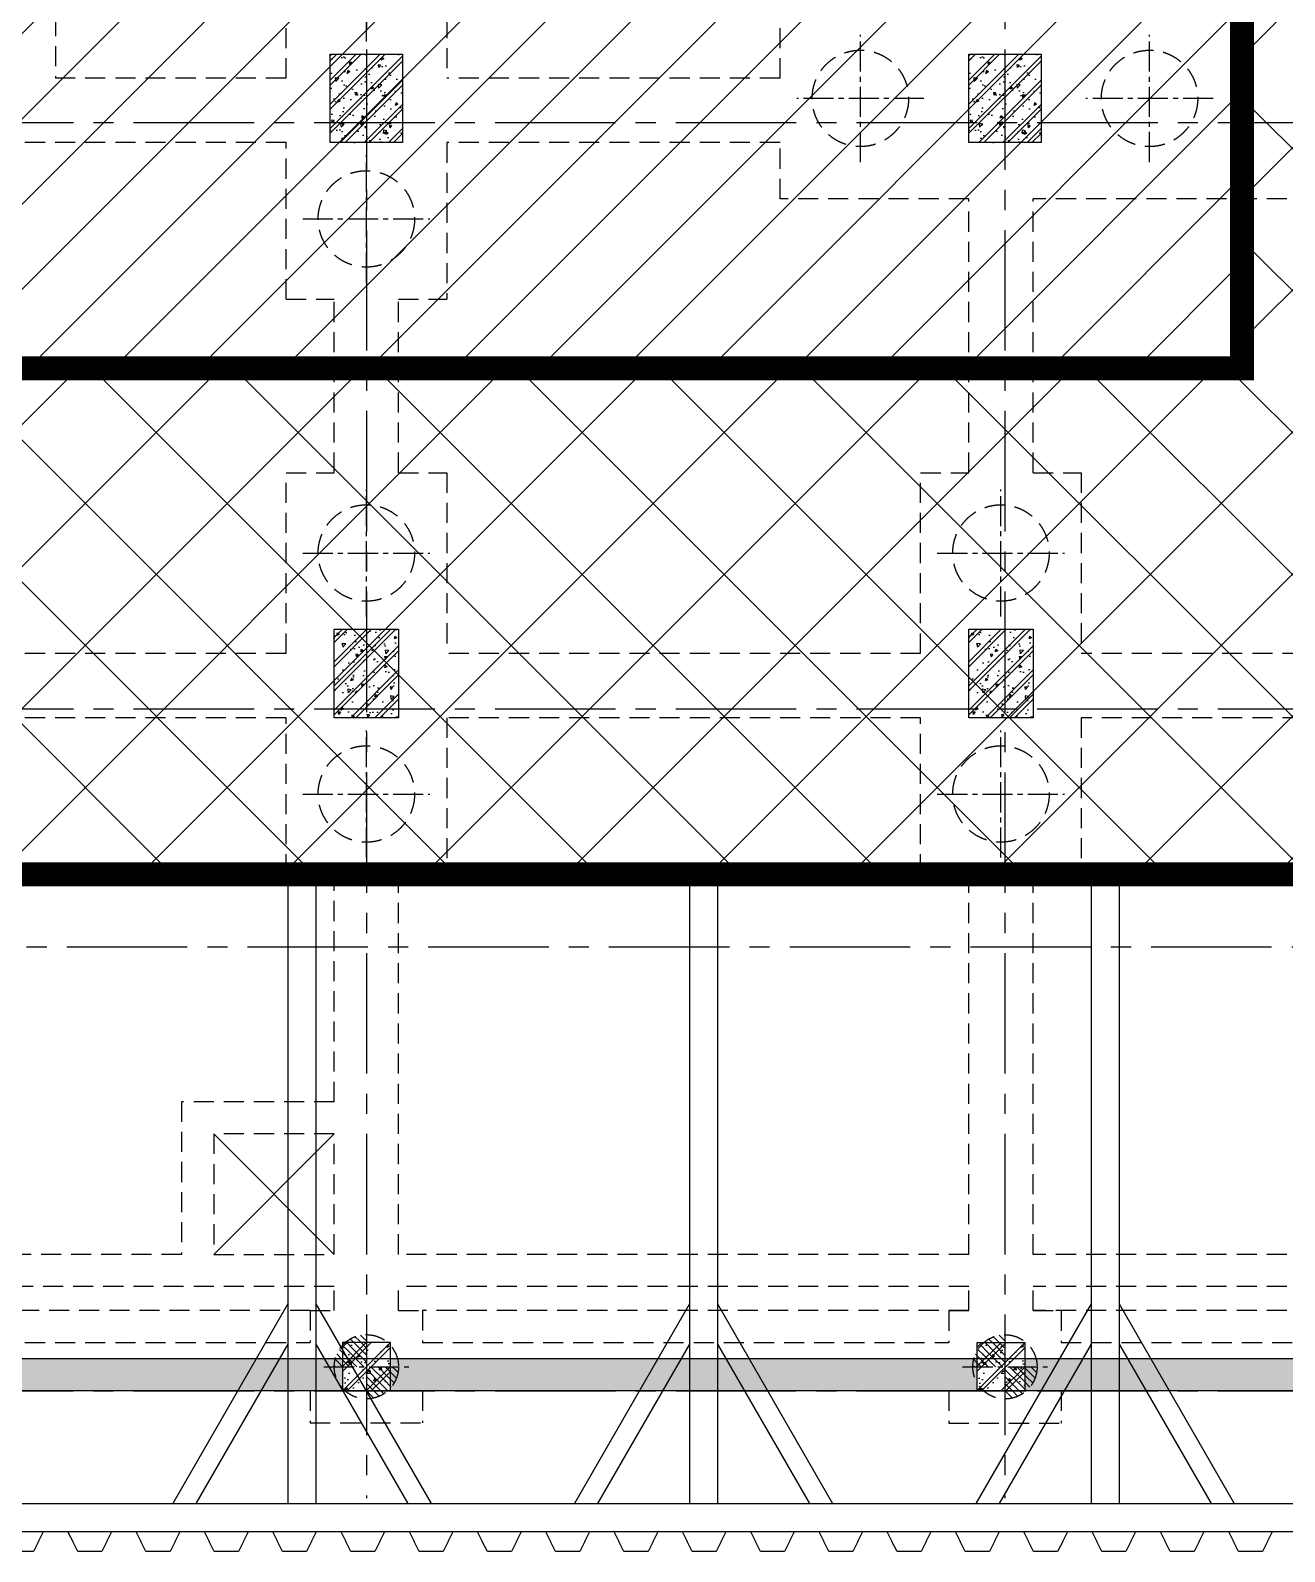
# Model space of a CAD drawing. Extents: x 71 to 3057337, y -14 to 345257.
# Drawn here: x 2999221 to 3014835, y 165496 to 184432 of the extents above; entities that cross this region are included whole.
import ezdxf

# ---------------------------------------------------------------- set-up
doc = ezdxf.new("R2010")
doc.units = 0
doc.header["$LTSCALE"] = 1000
doc.header["$MEASUREMENT"] = 0
doc.linetypes.add('CENTER2', pattern=[1.125, 0.75, -0.125, 0.125, -0.125])
doc.linetypes.add('HIDDEN', pattern=[0.375, 0.25, -0.125])
for name, color, linetype in [('03BORDER', 3, 'CONTINUOUS'), ('CDC.01.AXIS', 160, 'CENTER2'), ('CDC.04.HIDDEN', 8, 'HIDDEN'), ('CDC.05.STEEL', 4, 'CONTINUOUS'), ('CDC.09.COLUMN', 4, 'CONTINUOUS'), ('CDC.10.HATCH', 9, 'CONTINUOUS'), ('CDC.14.STEELNUM', 2, 'CONTINUOUS')]:
    doc.layers.add(name, color=color, linetype=linetype)

# ---------------------------------------------------------------- blocks, each defined once
blk = doc.blocks.new('7.95M')
at = {"layer": 'CDC.10.HATCH'}
h = blk.add_hatch(dxfattribs=at)
h.set_pattern_fill('CHAU-01', color=256, scale=50, style=0, pattern_type=2)
h.set_pattern_definition([(230, (3258022.2, -183495.4), (-358.63009, 31.376067), [37.5, -412.5]), (175, (3258022.2, -183495.4), (69.37567, -376.09607), [30, -330]), (280.4514, (3257992.3, -183492.77), (-289.25469, -344.71977), [31.870095, -350.571056]), (226.1842, (3258022.2, -183595.4), (-533.62052, 82.75951), [56.25, -618.75]), (276.6356, (3257977.73, -183588.5), (-467.33135, -487.05894), [47.80514, -525.8565]), (171.1842, (3258022.2, -183595.4), (-467.33097, -487.0593), [45, -495]), (201, (3257972.2, -183570.4), (-298.453526, 201.309445), [37.5, -412.5]), (146, (3257972.2, -183570.4), (-121.657666, -362.57502), [30, -330]), (251.4514, (3257947.32, -183553.6), (-420.111314, -161.26525), [31.870095, -350.571056]), (217.5, (3258022.2, -183495.39), (-6.079928, -166.446927), [0, -326, 0, -335, 0, -331.25]), (187.5, (3258022.2, -183495.39), (-131.534769, -197.205856), [0, -191, 0, -318.5, 0, -126.25]), (147.5, (3258133.7, -183495.39), (-266.911218, 11.277436), [0, -125, 0, -390, 0, -517.5]), (137.5, (3258183.7, -183495.39), (-291.593085, -50.05249), [0, -162.5, 0, -259, 0, -367.5]), (225, (3258022.2, -183495.39), (150.26019, -150.26019), []), (225, (3258022.2, -183556.64), (150.26019, -150.26019), [])])
h.paths.add_polyline_path([(1492592, -103598), (1493042, -103598), (1493042, -103348), (1492592, -103348)])
h.paths.add_polyline_path([(1492592, -103348), (1493042, -103348), (1493042, -102498), (1492592, -102498)])
h.paths.add_polyline_path([(1492142, -103348), (1492592, -103348), (1492592, -102498), (1492142, -102498)])
h.paths.add_polyline_path([(1492142, -103598), (1492592, -103598), (1492592, -103348), (1492142, -103348)])
h = blk.add_hatch(dxfattribs=at)
h.set_pattern_fill('CHAU-01', color=256, scale=50, style=0, pattern_type=2)
h.set_pattern_definition([(230, (3265972.2, -183495.4), (-358.63009, 31.376067), [37.5, -412.5]), (175, (3265972.2, -183495.4), (69.37567, -376.09607), [30, -330]), (280.4514, (3265942.3, -183492.77), (-289.25469, -344.71977), [31.870095, -350.571056]), (226.1842, (3265972.2, -183595.4), (-533.62052, 82.75951), [56.25, -618.75]), (276.6356, (3265927.73, -183588.5), (-467.33135, -487.05894), [47.80514, -525.8565]), (171.1842, (3265972.2, -183595.4), (-467.33097, -487.0593), [45, -495]), (201, (3265922.2, -183570.4), (-298.453526, 201.309445), [37.5, -412.5]), (146, (3265922.2, -183570.4), (-121.657666, -362.57502), [30, -330]), (251.4514, (3265897.32, -183553.6), (-420.111314, -161.26525), [31.870095, -350.571056]), (217.5, (3265972.2, -183495.39), (-6.079928, -166.446927), [0, -326, 0, -335, 0, -331.25]), (187.5, (3265972.2, -183495.39), (-131.534769, -197.205856), [0, -191, 0, -318.5, 0, -126.25]), (147.5, (3266083.7, -183495.39), (-266.911218, 11.277436), [0, -125, 0, -390, 0, -517.5]), (137.5, (3266133.7, -183495.39), (-291.593085, -50.05249), [0, -162.5, 0, -259, 0, -367.5]), (225, (3265972.2, -183495.39), (150.26019, -150.26019), []), (225, (3265972.2, -183556.64), (150.26019, -150.26019), [])])
h.paths.add_polyline_path([(1500542, -103598), (1500992, -103598), (1500992, -103348), (1500542, -103348)])
h.paths.add_polyline_path([(1500542, -103348), (1500992, -103348), (1500992, -102498), (1500542, -102498)])
h.paths.add_polyline_path([(1500092, -103348), (1500542, -103348), (1500542, -102498), (1500092, -102498)])
h.paths.add_polyline_path([(1500092, -103598), (1500542, -103598), (1500542, -103348), (1500092, -103348)])
h = blk.add_hatch(dxfattribs=at)
h.set_pattern_fill('CHAU-01', color=256, scale=50, style=0, pattern_type=2)
h.set_pattern_definition([(230, (3241572.2, -183495.4), (-358.63009, 31.376067), [37.5, -412.5]), (175, (3241572.2, -183495.4), (69.37567, -376.09607), [30, -330]), (280.4514, (3241542.33, -183492.77), (-289.25469, -344.71977), [31.870095, -350.571056]), (226.1842, (3241572.2, -183595.4), (-533.62052, 82.75951), [56.25, -618.75]), (276.6356, (3241527.75, -183588.5), (-467.33135, -487.05894), [47.80514, -525.8565]), (171.1842, (3241572.2, -183595.4), (-467.33097, -487.0593), [45, -495]), (201, (3241522.2, -183570.4), (-298.453526, 201.309445), [37.5, -412.5]), (146, (3241522.2, -183570.4), (-121.657666, -362.57502), [30, -330]), (251.4514, (3241497.34, -183553.6), (-420.111314, -161.26525), [31.870095, -350.571056]), (217.5, (3241572.21, -183495.39), (-6.079928, -166.446927), [0, -326, 0, -335, 0, -331.25]), (187.5, (3241572.21, -183495.39), (-131.534769, -197.205856), [0, -191, 0, -318.5, 0, -126.25]), (147.5, (3241683.71, -183495.39), (-266.911218, 11.277436), [0, -125, 0, -390, 0, -517.5]), (137.5, (3241733.71, -183495.39), (-291.593085, -50.05249), [0, -162.5, 0, -259, 0, -367.5]), (225, (3241572.21, -183495.39), (150.26019, -150.26019), []), (225, (3241572.21, -183556.64), (150.26019, -150.26019), [])])
h.paths.add_polyline_path([(1492642, -110757), (1492992, -110757), (1492992, -110648), (1492642, -110648)])
h.paths.add_polyline_path([(1492642, -110648), (1492992, -110648), (1492992, -109657), (1492642, -109657)])
h.paths.add_polyline_path([(1492192, -110648), (1492642, -110648), (1492642, -109657), (1492192, -109657)])
h.paths.add_polyline_path([(1492192, -110757), (1492642, -110757), (1492642, -110648), (1492192, -110648)])
h = blk.add_hatch(dxfattribs=at)
h.set_pattern_fill('CHAU-01', color=256, scale=50, style=0, pattern_type=2)
h.set_pattern_definition([(230, (3249472.2, -183495.4), (-358.63009, 31.376067), [37.5, -412.5]), (175, (3249472.2, -183495.4), (69.37567, -376.09607), [30, -330]), (280.4514, (3249442.3, -183492.77), (-289.25469, -344.71977), [31.870095, -350.571056]), (226.1842, (3249472.2, -183595.4), (-533.62052, 82.75951), [56.25, -618.75]), (276.6356, (3249427.73, -183588.5), (-467.33135, -487.05894), [47.80514, -525.8565]), (171.1842, (3249472.2, -183595.4), (-467.33097, -487.0593), [45, -495]), (201, (3249422.2, -183570.4), (-298.453526, 201.309445), [37.5, -412.5]), (146, (3249422.2, -183570.4), (-121.657666, -362.57502), [30, -330]), (251.4514, (3249397.32, -183553.6), (-420.111314, -161.26525), [31.870095, -350.571056]), (217.5, (3249472.2, -183495.39), (-6.079928, -166.446927), [0, -326, 0, -335, 0, -331.25]), (187.5, (3249472.2, -183495.39), (-131.534769, -197.205856), [0, -191, 0, -318.5, 0, -126.25]), (147.5, (3249583.7, -183495.39), (-266.911218, 11.277436), [0, -125, 0, -390, 0, -517.5]), (137.5, (3249633.7, -183495.39), (-291.593085, -50.05249), [0, -162.5, 0, -259, 0, -367.5]), (225, (3249472.2, -183495.39), (150.26019, -150.26019), []), (225, (3249472.2, -183556.64), (150.26019, -150.26019), [])])
h.paths.add_polyline_path([(1500542, -110757), (1500892, -110757), (1500892, -110648), (1500542, -110648)])
h.paths.add_polyline_path([(1500542, -110648), (1500892, -110648), (1500892, -109657), (1500542, -109657)])
h.paths.add_polyline_path([(1500092, -110648), (1500542, -110648), (1500542, -109657), (1500092, -109657)])
h.paths.add_polyline_path([(1500092, -110757), (1500542, -110757), (1500542, -110648), (1500092, -110648)])
h = blk.add_hatch(dxfattribs=at)
h.set_pattern_fill('ANSI31', color=256, scale=500, style=0)
h.set_pattern_definition([(135, (3269256.12, -37452.865), (44.1941738, 44.1941738), [])])
edge = h.paths.add_edge_path()
edge.add_line((1492592, -118437), (1492592, -118837))
edge.add_line((1492592, -118837), (1492192, -118837))
edge.add_ellipse((1492592, -118837), major_axis=(283, 283), ratio=1, start_angle=45, end_angle=135, ccw=False)
edge = h.paths.add_edge_path()
edge.add_line((1492592, -118837), (1492992, -118837))
edge.add_ellipse((1492592, -118837), major_axis=(283, 283), ratio=1, start_angle=225, end_angle=315, ccw=False)
edge.add_line((1492592, -119237), (1492592, -118837))
h = blk.add_hatch(dxfattribs=at)
h.set_pattern_fill('CHAU-01', color=256, scale=50, angle=270, style=0, pattern_type=2)
h.set_pattern_definition([(220, (3241649.08, -425858.02), (31.376067, -358.63009), [37.5, -412.5]), (275, (3241649.1, -425858), (-376.09607, 69.37567), [30, -330]), (169.5486, (3241651.7, -425887.9), (-344.71977, -289.25469), [31.870095, -350.571056]), (223.8158, (3241549.1, -425858), (82.75951, -533.62052), [56.25, -618.75]), (173.3644, (3241556, -425902.5), (-487.05894, -467.33135), [47.80514, -525.8565]), (278.8158, (3241549.1, -425858), (-487.0593, -467.33097), [45, -495]), (249, (3241574.08, -425908.02), (201.309445, -298.453526), [37.5, -412.5]), (304, (3241574.1, -425908), (-362.57502, -121.657666), [30, -330]), (198.5486, (3241590.86, -425932.9), (-161.26525, -420.111314), [31.870095, -350.571056]), (232.5, (3241649.08, -425858.02), (-166.446927, -6.079928), [0, -326, 0, -335, 0, -331.25]), (262.5, (3241649.08, -425858.02), (-197.205856, -131.534769), [0, -191, 0, -318.5, 0, -126.25]), (302.5, (3241649.08, -425746.52), (11.277436, -266.911218), [0, -125, 0, -390, 0, -517.5]), (312.5, (3241649.08, -425696.52), (-50.05249, -291.593085), [0, -162.5, 0, -259, 0, -367.5]), (225, (3241649.08, -425858.02), (-150.26019, 150.26019), []), (225, (3241587.83, -425858.02), (-150.26019, 150.26019), [])])
h.paths.add_polyline_path([(1492293, -119137), (1492893, -119137), (1492893, -118537), (1492293, -118537)])
h = blk.add_hatch(dxfattribs=at)
h.set_pattern_fill('ANSI31', color=256, scale=500, style=0)
h.set_pattern_definition([(135, (3277206.126, -37453.253), (44.1941738, 44.1941738), [])])
edge = h.paths.add_edge_path()
edge.add_line((1500542, -118438), (1500542, -118838))
edge.add_line((1500542, -118838), (1500142, -118838))
edge.add_ellipse((1500542, -118838), major_axis=(283, 283), ratio=1, start_angle=45, end_angle=135, ccw=False)
edge = h.paths.add_edge_path()
edge.add_line((1500542, -118838), (1500942, -118838))
edge.add_ellipse((1500542, -118838), major_axis=(283, 283), ratio=1, start_angle=225, end_angle=315, ccw=False)
edge.add_line((1500542, -119238), (1500542, -118838))
h = blk.add_hatch(dxfattribs=at)
h.set_pattern_fill('CHAU-01', color=256, scale=50, angle=270, style=0, pattern_type=2)
h.set_pattern_definition([(220, (3249549.1, -425858.9), (31.376067, -358.63009), [37.5, -412.5]), (275, (3249549.1, -425858.9), (-376.09607, 69.37567), [30, -330]), (169.5486, (3249551.7, -425888.8), (-344.71977, -289.25469), [31.870095, -350.571056]), (223.8158, (3249449.1, -425858.9), (82.75951, -533.62052), [56.25, -618.75]), (173.3644, (3249456, -425903.37), (-487.05894, -467.33135), [47.80514, -525.8565]), (278.8158, (3249449.1, -425858.9), (-487.0593, -467.33097), [45, -495]), (249, (3249474.1, -425908.9), (201.309445, -298.453526), [37.5, -412.5]), (304, (3249474.1, -425908.9), (-362.57502, -121.657666), [30, -330]), (198.5486, (3249490.86, -425933.78), (-161.26525, -420.111314), [31.870095, -350.571056]), (232.5, (3249549.09, -425858.9), (-166.446927, -6.079928), [0, -326, 0, -335, 0, -331.25]), (262.5, (3249549.09, -425858.9), (-197.205856, -131.534769), [0, -191, 0, -318.5, 0, -126.25]), (302.5, (3249549.09, -425747.4), (11.277436, -266.911218), [0, -125, 0, -390, 0, -517.5]), (312.5, (3249549.09, -425697.4), (-50.05249, -291.593085), [0, -162.5, 0, -259, 0, -367.5]), (225, (3249549.09, -425858.9), (-150.26019, 150.26019), []), (225, (3249487.84, -425858.9), (-150.26019, 150.26019), [])])
h.paths.add_polyline_path([(1500193, -119138), (1500793, -119138), (1500793, -118538), (1500193, -118538)])
h = blk.add_hatch(dxfattribs=at)
h.set_pattern_fill('CHAU-01', color=256, scale=80, style=0, pattern_type=2)
h.set_pattern_definition([(50, (-322187.27, -2490), (573.80815, -50.20171), [60, -660]), (355, (-322187.3, -2490), (-111.00107, 601.7537), [48, -528]), (100.4514, (-322139.46, -2494.2), (462.8075, 551.55163), [50.99215, -560.91369]), (46.1842, (-322187.3, -2330), (853.79284, -132.4152), [90, -990]), (96.6356, (-322116.1, -2341), (747.73016, 779.2943), [76.48823, -841.3704]), (351.1842, (-322187.3, -2330), (747.72956, 779.2949), [72, -792]), (21, (-322107.27, -2370), (477.52564, -322.09511), [60, -660]), (326, (-322107.3, -2370), (194.65227, 580.12004), [48, -528]), (71.4514, (-322067.5, -2396.84), (672.1781, 258.0244), [50.99215, -560.91369]), (37.5, (-322187.27, -2490), (9.727884, 266.315083), [0, -521.6, 0, -536, 0, -530]), (7.5, (-322187.27, -2490), (210.45563, 315.52937), [0, -305.6, 0, -509.6, 0, -202]), (327.5, (-322365.67, -2490), (427.05795, -18.043897), [0, -200, 0, -624, 0, -828]), (317.5, (-322445.67, -2490), (466.548935, 80.083986), [0, -260, 0, -414.4, 0, -588]), (45, (-322187.27, -2490), (-240.416306, 240.416306), []), (45, (-322187.27, -2392), (-240.416306, 240.416306), [])])
h.paths.add_polyline_path([(1418382, -118737), (1412962, -118737), (1412962, -119137), (1418382, -119137)])
h.paths.add_polyline_path([(1426192, -118737), (1418982, -118737), (1418982, -119137), (1426192, -119137)])
h.paths.add_polyline_path([(1434092, -118737), (1426792, -118737), (1426792, -119137), (1434092, -119137)])
h.paths.add_polyline_path([(1442042, -118737), (1434692, -118737), (1434692, -119137), (1442042, -119137)])
h.paths.add_polyline_path([(1449802, -118737), (1442642, -118737), (1442642, -119137), (1449802, -119137)])
h.paths.add_polyline_path([(1457942, -118737), (1450402, -118737), (1450402, -119137), (1457942, -119137)])
h.paths.add_polyline_path([(1468218, -118737), (1458542, -118737), (1458542, -119137), (1468218, -119137)])
h.paths.add_polyline_path([(1476583, -118737), (1469267, -118737), (1469267, -119137), (1476583, -119137)])
h.paths.add_polyline_path([(1484343, -118737), (1477183, -118737), (1477183, -119137), (1484343, -119137)])
h.paths.add_polyline_path([(1492293, -118738), (1484943, -118737), (1484943, -119137), (1492293, -119138)])
h.paths.add_polyline_path([(1500193, -118738), (1492893, -118738), (1492893, -119138), (1500193, -119138)])
h.paths.add_polyline_path([(1508003, -118738), (1500793, -118738), (1500793, -119138), (1508003, -119138)])
h.paths.add_polyline_path([(1515694, -118738), (1508603, -118738), (1508603, -119138), (1515694, -119138)])
at = {"layer": 'CDC.01.AXIS', "ltscale": 2}
for p, q in [((1492592, -61938), (1492592, -120474)), ((1500542, -61938), (1500542, -120474)), ((1410944, -103348), (1517957, -103348)), ((1410944, -110648), (1517957, -110648)), ((1412362, -113608), (1517957, -113608)), ((1410944, -119138), (1517957, -119138))]:
    blk.add_line(p, q, dxfattribs=at)
at = {"layer": 'CDC.01.AXIS', "ltscale": 0.5}
for p, q in [((1492592, -102340), (1492592, -100756)), ((1498742, -103840), (1498742, -102256)), ((1502342, -103840), (1502342, -102256)), ((1499534, -103048), (1497950, -103048)), ((1503134, -103048), (1501550, -103048)), ((1492592, -105340), (1492592, -103756)), ((1491800, -104548), (1493384, -104548)), ((1492592, -109499), (1492592, -107915)), ((1500492, -109499), (1500492, -107915)), ((1491800, -108707), (1493384, -108707)), ((1499700, -108707), (1501284, -108707)), ((1492592, -112499), (1492592, -110915)), ((1500492, -112499), (1500492, -110915)), ((1491800, -111707), (1493384, -111707)), ((1499700, -111707), (1501284, -111707)), ((1492592, -118309), (1492592, -119365)), ((1500542, -118310), (1500542, -119366)), ((1492064, -118837), (1493120, -118837)), ((1500014, -118838), (1501070, -118838))]:
    blk.add_line(p, q, dxfattribs=at)
at = {"layer": 'CDC.04.HIDDEN'}
for p, q in [((1488723, -98648), (1488723, -102798)), ((1491592, -102798), (1491592, -100548)), ((1493592, -100548), (1493592, -102798)), ((1497742, -102798), (1497742, -102048)), ((1491592, -102798), (1488723, -102798)), ((1497742, -102798), (1493592, -102798)), ((1491592, -103598), (1487442, -103598)), ((1491592, -105548), (1491592, -103598)), ((1493592, -103598), (1493592, -105548)), ((1497742, -103598), (1493592, -103598)), ((1497742, -104298), (1497742, -103598)), ((1500092, -104298), (1497742, -104298)), ((1500092, -107707), (1500092, -104298)), ((1500892, -107707), (1500892, -104298)), ((1507802, -104298), (1500892, -104298)), ((1491592, -105548), (1492192, -105548)), ((1492192, -107707), (1492192, -105548)), ((1492992, -105548), (1493592, -105548)), ((1492992, -107707), (1492992, -105548)), ((1491592, -109957), (1491592, -107707)), ((1491592, -107707), (1492192, -107707)), ((1492992, -107707), (1493592, -107707)), ((1493592, -107707), (1493592, -109957)), ((1499492, -109957), (1499492, -107707)), ((1499492, -107707), (1500092, -107707)), ((1500892, -107707), (1501492, -107707)), ((1501492, -107707), (1501492, -109957)), ((1491592, -109957), (1485692, -109957)), ((1499492, -109957), (1493592, -109957)), ((1505747, -109957), (1501492, -109957)), ((1491592, -110757), (1485692, -110757)), ((1491592, -112707), (1491592, -110757)), ((1499492, -110757), (1493592, -110757)), ((1493592, -110757), (1493592, -112707)), ((1499492, -112707), (1499492, -110757)), ((1505747, -110757), (1501492, -110757)), ((1501492, -110757), (1501492, -112707)), ((1491592, -112707), (1492192, -112707)), ((1492192, -115538), (1492192, -112707)), ((1492992, -117438), (1492992, -112707)), ((1492992, -112707), (1493592, -112707)), ((1499492, -112707), (1500092, -112707)), ((1500092, -117438), (1500092, -112707)), ((1500892, -117438), (1500892, -112707)), ((1500892, -112707), (1501492, -112707)), ((1492192, -115538), (1490292, -115538)), ((1490292, -115538), (1490292, -117438)), ((1490292, -117438), (1485042, -117438)), ((1500092, -117438), (1492992, -117438)), ((1507802, -117438), (1500892, -117438)), ((1492192, -117838), (1485042, -117838)), ((1492192, -118137), (1492192, -117838)), ((1492992, -118137), (1492992, -117838)), ((1500092, -117838), (1492992, -117838)), ((1500092, -118138), (1500092, -117838)), ((1500892, -118138), (1500892, -117838)), ((1507802, -117838), (1500892, -117838)), ((1491892, -118138), (1485042, -118138)), ((1491892, -118137), (1491892, -118537)), ((1491892, -118137), (1492192, -118137)), ((1492992, -118137), (1493292, -118137)), ((1493292, -118137), (1493292, -118537)), ((1500092, -118138), (1493292, -118138)), ((1499842, -118138), (1499842, -118537)), ((1499842, -118138), (1500092, -118138)), ((1500892, -118138), (1501242, -118138)), ((1507802, -118138), (1500892, -118138)), ((1501242, -118138), (1501242, -118537)), ((1485342, -118537), (1491894, -118537)), ((1493292, -118537), (1499844, -118537)), ((1501242, -118537), (1507604, -118537)), ((1491892, -119137), (1491892, -119537)), ((1493292, -119137), (1493292, -119537)), ((1499842, -119137), (1499842, -119538)), ((1501242, -119137), (1501242, -119538)), ((1491892, -119537), (1493292, -119537)), ((1499842, -119538), (1501242, -119538))]:
    blk.add_line(p, q, dxfattribs=at)
blk.add_lwpolyline([(1492192, -115938), (1490692, -115938), (1490692, -117438), (1492192, -117438)], close=True, dxfattribs=at)
for centre, radius in [((1498742, -103048), 600), ((1502342, -103048), 600), ((1492592, -104548), 600), ((1492592, -108707), 600), ((1500492, -108707), 600), ((1492592, -111707), 600), ((1500492, -111707), 600), ((1492592, -118837), 400), ((1500542, -118838), 400)]:
    blk.add_circle(centre, radius, dxfattribs=at)
at = {"layer": 'CDC.09.COLUMN'}
for p, q in [((1515694, -118738), (1412962, -118737)), ((1516294, -119138), (1412362, -119137))]:
    blk.add_line(p, q, dxfattribs=at)
at = {"layer": 'CDC.09.COLUMN', "ltscale": 2000}
for points in [[(1492142, -103598), (1492142, -102498), (1493042, -102498), (1493042, -103598)], [(1500092, -103598), (1500092, -102498), (1500992, -102498), (1500992, -103598)], [(1492192, -110757), (1492192, -109657), (1492992, -109657), (1492992, -110757)], [(1500092, -110757), (1500092, -109657), (1500892, -109657), (1500892, -110757)], [(1492293, -118537), (1492293, -119137), (1492893, -119137), (1492893, -118537)], [(1500193, -118538), (1500193, -119138), (1500793, -119138), (1500793, -118538)]]:
    blk.add_lwpolyline(points, close=True, dxfattribs=at)
at = {"layer": 'CDC.10.HATCH'}
for p, q in [((1492192, -117438), (1490692, -115938)), ((1492192, -115938), (1490692, -117438))]:
    blk.add_line(p, q, dxfattribs=at)

msp = doc.modelspace()

# ---------------------------------------------------------------- hatches: boundary and pattern name
at = {"layer": 'CDC.10.HATCH'}
h = msp.add_hatch(dxfattribs=at)
h.set_pattern_fill('ANSI37', color=256, scale=10000, style=0)
h.paths.add_polyline_path([(3021754.1, 215846), (2926854.2, 215846), (2926854.2, 173926.5), (3021754.1, 173926.5)])
h.paths.add_polyline_path([(3014304.1, 209270.9), (3014304.1, 180225.7), (2934235.7, 180225.7), (2934235.7, 209270.9)], flags=16)
h.paths.add_polyline_path([(2958056.3, 176259.2), (2989134.8, 176259.2), (2989134.8, 179575.9), (2958056.3, 179575.9)], flags=24)
h.paths.add_polyline_path([(2958056.3, 209627.9), (2989134.8, 209627.9), (2989134.8, 212944.6), (2958056.3, 212944.6)], flags=24)
h.paths.add_polyline_path([(2950948.3, 200176.7), (2953299.4, 200176.7), (2953299.4, 203126.5), (2950948.3, 203126.5)], flags=8)
h.paths.add_polyline_path([(2927467.8, 194828.5), (2931664.8, 194828.5), (2931664.8, 195594.4), (2927467.8, 195594.4)], flags=24)
h.paths.add_polyline_path([(2927467.8, 195833.8), (2931664.8, 195833.8), (2931664.8, 196599.7), (2927467.8, 196599.7)], flags=24)
h.paths.add_polyline_path([(2958056.3, 193387.1), (2989134.8, 193387.1), (2989134.8, 196703.8), (2958056.3, 196703.8)], flags=8)
h = msp.add_hatch(dxfattribs=at)
h.set_pattern_fill('ANSI31', color=256, scale=6000, style=0)
h.set_pattern_definition([(45, (6046.44, 9496.5), (-530.33009, 530.33009), [])])
h.paths.add_polyline_path([(3014304.1, 209270.9), (2934235.7, 209270.9), (2934235.7, 180225.7), (3014304.1, 180225.7)])
h.paths.add_polyline_path([(2958056.3, 193387.1), (2989134.8, 193387.1), (2989134.8, 196703.8), (2958056.3, 196703.8)], flags=24)

# ---------------------------------------------------------------- linework, layer by layer
at = {"layer": 'CDC.05.STEEL', "color": 4}
for p, q in [((3002425.4, 173926.5), (3002425.4, 166096.3)), ((3002775.4, 173926.5), (3002775.4, 166096.3)), ((3007425.4, 173926.5), (3007425.4, 166096.3)), ((3007775.4, 173926.5), (3007775.4, 166096.3)), ((3012425.4, 173926.5), (3012425.4, 166096.3)), ((3012775.4, 173926.5), (3012775.4, 166096.3)), ((3002425.4, 168579.3), (3000992.6, 166096.3)), ((3002775.4, 168579.3), (3004208.2, 166096.3)), ((3007425.4, 168579.3), (3005992.6, 166096.3)), ((3007775.4, 168579.3), (3009208.2, 166096.3)), ((3012425.4, 168579.3), (3010992.6, 166096.3)), ((3012775.4, 168579.3), (3014208.2, 166096.3)), ((3002425.4, 168079.1), (3001281.2, 166096.3)), ((3002775.4, 168079.1), (3003919.6, 166096.3)), ((3007425.4, 168079.1), (3006281.2, 166096.3)), ((3007775.4, 168079.1), (3008919.6, 166096.3)), ((3012425.4, 168079.1), (3011281.2, 166096.3)), ((3012775.4, 168079.1), (3013919.6, 166096.3))]:
    msp.add_line(p, q, dxfattribs=at)
at = {"layer": 'CDC.05.STEEL', "linetype": 'Continuous'}
for p, q in [((2921772.5, 166096.3), (3028504.3, 166096.3)), ((2921422.5, 165746.3), (3028854.3, 165746.3))]:
    msp.add_line(p, q, dxfattribs=at)
at = {"layer": 'CDC.05.STEEL', "color": 4, "ltscale": 1000}
for points in [[(2999322.2, 165621.3), (2999384.7, 165746.3), (2999384.7, 165746.3), (2999684.7, 165746.3), (2999684.7, 165746.3), (2999747.2, 165621.3)], [(3000172.2, 165621.3), (3000234.7, 165746.3), (3000234.7, 165746.3), (3000534.7, 165746.3), (3000534.7, 165746.3), (3000597.2, 165621.3)], [(3001022.2, 165621.3), (3001084.7, 165746.3), (3001084.7, 165746.3), (3001384.7, 165746.3), (3001384.7, 165746.3), (3001447.2, 165621.3)], [(3001022.2, 165621.3), (3001084.7, 165746.3), (3001084.7, 165746.3), (3001384.7, 165746.3), (3001384.7, 165746.3), (3001447.2, 165621.3)], [(3001203.6, 165746.3), (3001384.7, 165746.3), (3001384.7, 165746.3), (3001447.2, 165621.3)], [(3001203.6, 165746.3), (3001384.7, 165746.3), (3001384.7, 165746.3), (3001447.2, 165621.3)], [(3001872.2, 165621.3), (3001934.7, 165746.3), (3001934.7, 165746.3), (3002234.7, 165746.3), (3002234.7, 165746.3), (3002297.2, 165621.3)], [(3002722.2, 165621.3), (3002784.7, 165746.3), (3002784.7, 165746.3), (3003084.7, 165746.3), (3003084.7, 165746.3), (3003147.2, 165621.3)], [(3003572.2, 165621.3), (3003634.7, 165746.3), (3003634.7, 165746.3), (3003934.7, 165746.3), (3003934.7, 165746.3), (3003997.2, 165621.3)], [(3004422.2, 165621.3), (3004484.7, 165746.3), (3004484.7, 165746.3), (3004784.7, 165746.3), (3004784.7, 165746.3), (3004847.2, 165621.3)], [(3005272.2, 165621.3), (3005334.7, 165746.3), (3005334.7, 165746.3), (3005634.7, 165746.3), (3005634.7, 165746.3), (3005697.2, 165621.3)], [(3006122.2, 165621.3), (3006184.7, 165746.3), (3006184.7, 165746.3), (3006484.7, 165746.3), (3006484.7, 165746.3), (3006547.2, 165621.3)], [(3006972.2, 165621.3), (3007034.7, 165746.3), (3007034.7, 165746.3), (3007334.7, 165746.3), (3007334.7, 165746.3), (3007397.2, 165621.3)], [(3007822.2, 165621.3), (3007884.7, 165746.3), (3007884.7, 165746.3), (3008184.7, 165746.3), (3008184.7, 165746.3), (3008247.2, 165621.3)], [(3008672.2, 165621.3), (3008734.7, 165746.3), (3008734.7, 165746.3), (3009034.7, 165746.3), (3009034.7, 165746.3), (3009097.2, 165621.3)], [(3009522.2, 165621.3), (3009584.7, 165746.3), (3009584.7, 165746.3), (3009884.7, 165746.3), (3009884.7, 165746.3), (3009947.2, 165621.3)], [(3009522.2, 165621.3), (3009584.7, 165746.3), (3009584.7, 165746.3), (3009884.7, 165746.3), (3009884.7, 165746.3), (3009947.2, 165621.3)], [(3009703.6, 165746.3), (3009884.7, 165746.3), (3009884.7, 165746.3), (3009947.2, 165621.3)], [(3010372.2, 165621.3), (3010434.7, 165746.3), (3010434.7, 165746.3), (3010734.7, 165746.3), (3010734.7, 165746.3), (3010797.2, 165621.3)], [(3011222.2, 165621.3), (3011284.7, 165746.3), (3011284.7, 165746.3), (3011584.7, 165746.3), (3011584.7, 165746.3), (3011647.2, 165621.3)], [(3012072.2, 165621.3), (3012134.7, 165746.3), (3012134.7, 165746.3), (3012434.7, 165746.3), (3012434.7, 165746.3), (3012497.2, 165621.3)], [(3012922.2, 165621.3), (3012984.7, 165746.3), (3012984.7, 165746.3), (3013284.7, 165746.3), (3013284.7, 165746.3), (3013347.2, 165621.3)], [(3013772.2, 165621.3), (3013834.7, 165746.3), (3013834.7, 165746.3), (3014134.7, 165746.3), (3014134.7, 165746.3), (3014197.2, 165621.3)], [(3014622.2, 165621.3), (3014684.7, 165746.3), (3014684.7, 165746.3), (3014984.7, 165746.3), (3014984.7, 165746.3), (3015047.2, 165621.3)], [(2999322.2, 165621.3), (2999259.7, 165496.3), (2999259.7, 165496.3), (2998959.7, 165496.3), (2998959.7, 165496.3), (2998897.2, 165621.3)], [(3000172.2, 165621.3), (3000109.7, 165496.3), (3000109.7, 165496.3), (2999809.7, 165496.3), (2999809.7, 165496.3), (2999747.2, 165621.3)], [(3001022.2, 165621.3), (3000959.7, 165496.3), (3000959.7, 165496.3), (3000659.7, 165496.3), (3000659.7, 165496.3), (3000597.2, 165621.3)], [(3001872.2, 165621.3), (3001809.7, 165496.3), (3001809.7, 165496.3), (3001509.7, 165496.3), (3001509.7, 165496.3), (3001447.2, 165621.3)], [(3001872.2, 165621.3), (3001809.7, 165496.3), (3001809.7, 165496.3), (3001509.7, 165496.3), (3001509.7, 165496.3), (3001447.2, 165621.3)], [(3001872.2, 165621.3), (3001809.7, 165496.3), (3001809.7, 165496.3), (3001509.7, 165496.3), (3001509.7, 165496.3), (3001447.2, 165621.3)], [(3001872.2, 165621.3), (3001809.7, 165496.3), (3001809.7, 165496.3), (3001509.7, 165496.3), (3001509.7, 165496.3), (3001447.2, 165621.3)], [(3002722.2, 165621.3), (3002659.7, 165496.3), (3002659.7, 165496.3), (3002359.7, 165496.3), (3002359.7, 165496.3), (3002297.2, 165621.3)], [(3003572.2, 165621.3), (3003509.7, 165496.3), (3003509.7, 165496.3), (3003209.7, 165496.3), (3003209.7, 165496.3), (3003147.2, 165621.3)], [(3004422.2, 165621.3), (3004359.7, 165496.3), (3004359.7, 165496.3), (3004059.7, 165496.3), (3004059.7, 165496.3), (3003997.2, 165621.3)], [(3005272.2, 165621.3), (3005209.7, 165496.3), (3005209.7, 165496.3), (3004909.7, 165496.3), (3004909.7, 165496.3), (3004847.2, 165621.3)], [(3006122.2, 165621.3), (3006059.7, 165496.3), (3006059.7, 165496.3), (3005759.7, 165496.3), (3005759.7, 165496.3), (3005697.2, 165621.3)], [(3006122.2, 165621.3), (3006059.7, 165496.3), (3006059.7, 165496.3), (3005759.7, 165496.3), (3005759.7, 165496.3), (3005697.2, 165621.3)], [(3006972.2, 165621.3), (3006909.7, 165496.3), (3006909.7, 165496.3), (3006609.7, 165496.3), (3006609.7, 165496.3), (3006547.2, 165621.3)], [(3007822.2, 165621.3), (3007759.7, 165496.3), (3007759.7, 165496.3), (3007459.7, 165496.3), (3007459.7, 165496.3), (3007397.2, 165621.3)], [(3008672.2, 165621.3), (3008609.7, 165496.3), (3008609.7, 165496.3), (3008309.7, 165496.3), (3008309.7, 165496.3), (3008247.2, 165621.3)], [(3009522.2, 165621.3), (3009459.7, 165496.3), (3009459.7, 165496.3), (3009159.7, 165496.3), (3009159.7, 165496.3), (3009097.2, 165621.3)], [(3010372.2, 165621.3), (3010309.7, 165496.3), (3010309.7, 165496.3), (3010009.7, 165496.3), (3010009.7, 165496.3), (3009947.2, 165621.3)], [(3010372.2, 165621.3), (3010309.7, 165496.3), (3010309.7, 165496.3), (3010009.7, 165496.3), (3010009.7, 165496.3), (3009947.2, 165621.3)], [(3011222.2, 165621.3), (3011159.7, 165496.3), (3011159.7, 165496.3), (3010859.7, 165496.3), (3010859.7, 165496.3), (3010797.2, 165621.3)], [(3012072.2, 165621.3), (3012009.7, 165496.3), (3012009.7, 165496.3), (3011709.7, 165496.3), (3011709.7, 165496.3), (3011647.2, 165621.3)], [(3012922.2, 165621.3), (3012859.7, 165496.3), (3012859.7, 165496.3), (3012559.7, 165496.3), (3012559.7, 165496.3), (3012497.2, 165621.3)], [(3013772.2, 165621.3), (3013709.7, 165496.3), (3013709.7, 165496.3), (3013409.7, 165496.3), (3013409.7, 165496.3), (3013347.2, 165621.3)], [(3014622.2, 165621.3), (3014559.7, 165496.3), (3014559.7, 165496.3), (3014259.7, 165496.3), (3014259.7, 165496.3), (3014197.2, 165621.3)], [(3014622.2, 165621.3), (3014559.7, 165496.3), (3014559.7, 165496.3), (3014259.7, 165496.3), (3014259.7, 165496.3), (3014197.2, 165621.3)]]:
    msp.add_lwpolyline(points, dxfattribs=at)
at = {"layer": 'CDC.14.STEELNUM', "const_width": 300}
for points in [[(2926854.2, 215846), (3021754.1, 215846), (3021754.1, 173926.5), (2926854.2, 173926.5), (2926854.2, 215846)], [(2934235.7, 209270.9), (3014304.1, 209270.9), (3014304.1, 180225.7), (2934235.7, 180225.7), (2934235.7, 209270.9)]]:
    msp.add_lwpolyline(points, dxfattribs=at)

# ---------------------------------------------------------------- block references
at = {"layer": '03BORDER'}
msp.add_blockref('7.95M', (1510811.7, 286633.9), dxfattribs=at)

doc.saveas('drawing.dxf')
